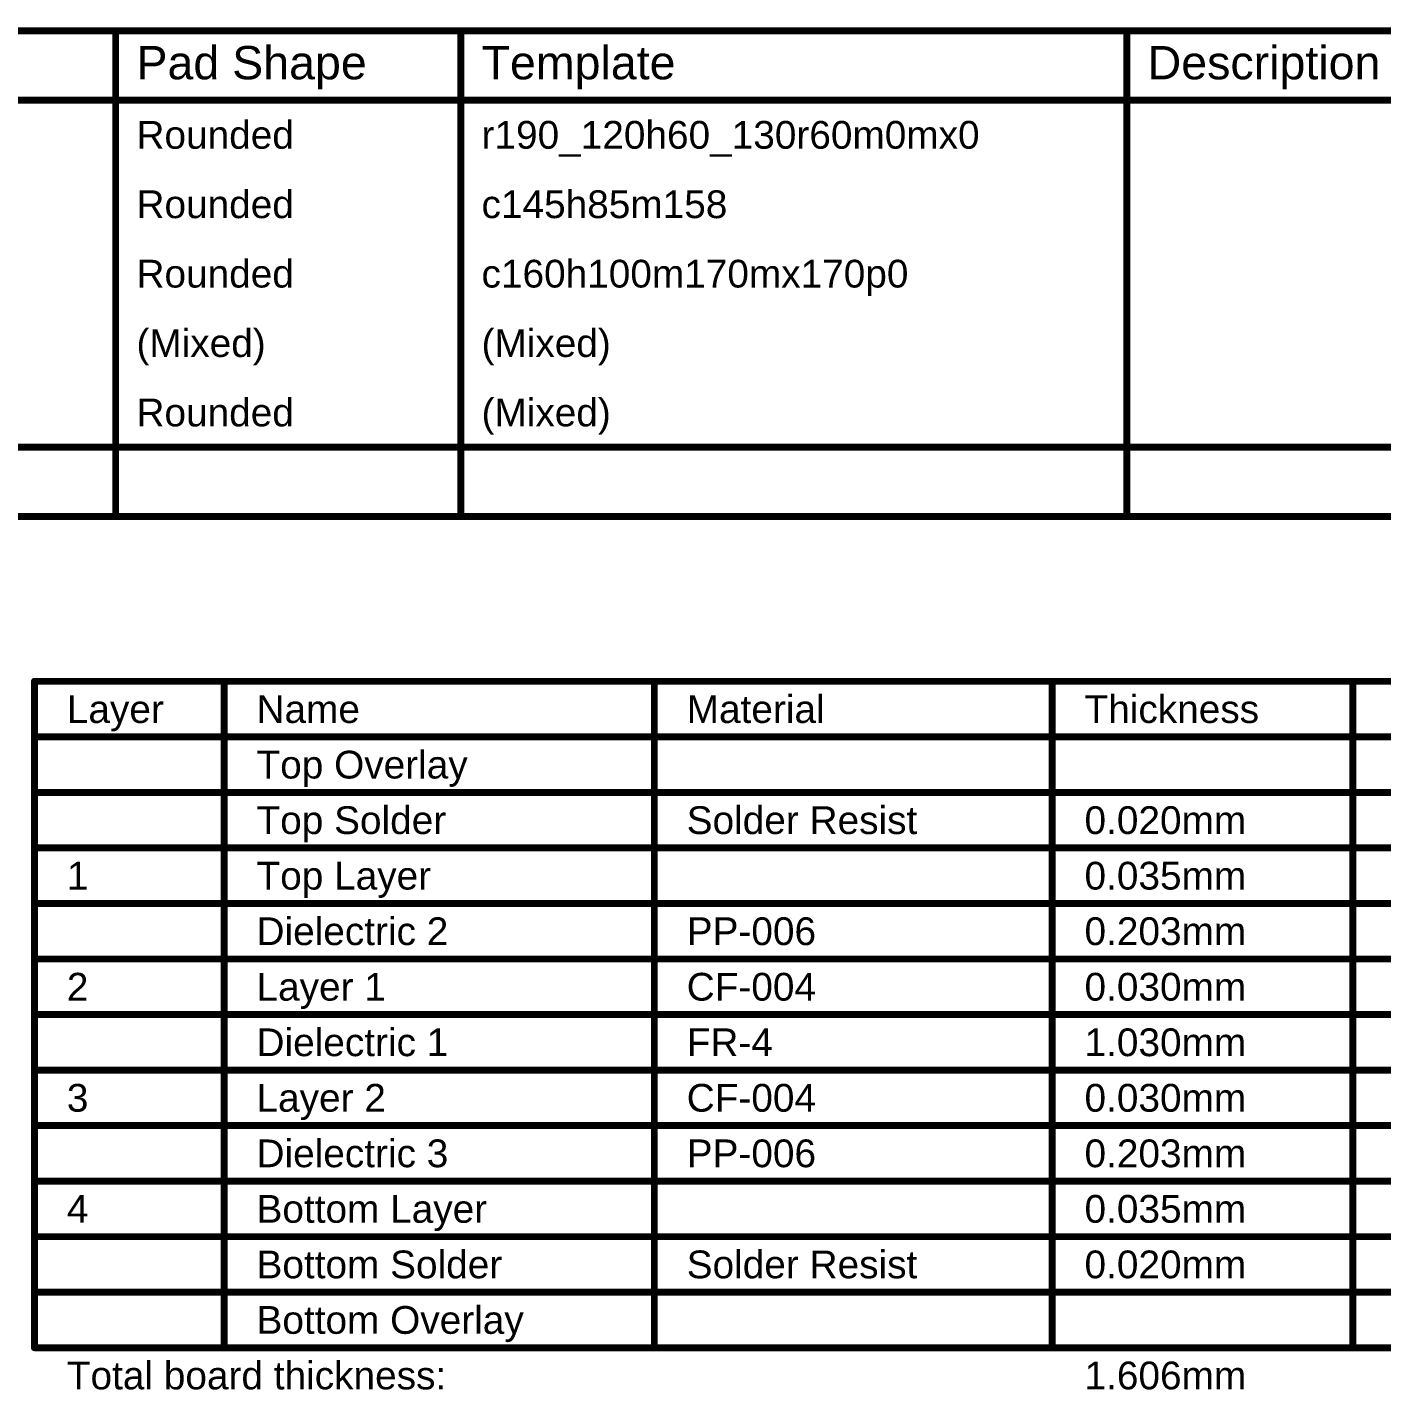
# Model space of a CAD drawing. Header units: inches. Extents: x -3 to 289, y -11 to 89.
# Drawn here: x 137.7 to 212.1, y 13.7 to 88.5 of the extents above; entities that cross this region are included whole.
import ezdxf

# ---------------------------------------------------------------- set-up
doc = ezdxf.new("R2010")
doc.units = ezdxf.units.IN
doc.layers.add('Drill Drawing', color=1, linetype='Continuous')
doc.layers.add('Fabrication', color=76, linetype='Continuous')
doc.styles.add('Arial', font='', dxfattribs={"height": 0.2})
doc.styles.get('Arial').set_extended_font_data('Arial')

msp = doc.modelspace()

# ---------------------------------------------------------------- linework, layer by layer
at = {"layer": 'Drill Drawing'}
for points in [[(0.876, 88.34, 0.381, 0.381, 0), (288.679, 88.34, 0.381, 0.381, 0)], [(142.595, 61.67, 0.381, 0.381, 0), (142.595, 88.34, 0.381, 0.381, 0)], [(161.538, 61.67, 0.381, 0.381, 0), (161.538, 88.34, 0.381, 0.381, 0)], [(198.103, 61.67, 0.381, 0.381, 0), (198.103, 88.34, 0.381, 0.381, 0)], [(0.876, 84.53, 0.381, 0.381, 0), (288.679, 84.53, 0.381, 0.381, 0)], [(0.876, 65.48, 0.381, 0.381, 0), (288.679, 65.48, 0.381, 0.381, 0)], [(0.876, 61.67, 0.381, 0.381, 0), (288.679, 61.67, 0.381, 0.381, 0)]]:
    msp.add_lwpolyline(points, format="xyseb", dxfattribs=at)
for points in [[(142.5, 88.34, 0.191, 0.191, 1), (142.69, 88.34, 0.191, 0.191, 1)], [(161.443, 88.34, 0.191, 0.191, 1), (161.633, 88.34, 0.191, 0.191, 1)], [(198.008, 88.34, 0.191, 0.191, 1), (198.199, 88.34, 0.191, 0.191, 1)], [(142.5, 61.67, 0.191, 0.191, 1), (142.69, 61.67, 0.191, 0.191, 1)], [(161.443, 61.67, 0.191, 0.191, 1), (161.633, 61.67, 0.191, 0.191, 1)], [(198.008, 61.67, 0.191, 0.191, 1), (198.199, 61.67, 0.191, 0.191, 1)]]:
    msp.add_lwpolyline(points, format="xyseb", close=True, dxfattribs=at)
at = {"layer": 'Fabrication'}
for points in [[(138.138, 16.053, 0.381, 0.381, 0), (138.138, 52.629, 0.381, 0.381, 0)], [(138.138, 52.629, 0.381, 0.381, 0), (253.424, 52.629, 0.381, 0.381, 0)], [(148.55, 16.053, 0.381, 0.381, 0), (148.55, 52.629, 0.381, 0.381, 0)], [(172.165, 16.053, 0.381, 0.381, 0), (172.165, 52.629, 0.381, 0.381, 0)], [(194.003, 16.053, 0.381, 0.381, 0), (194.003, 52.629, 0.381, 0.381, 0)], [(210.509, 16.053, 0.381, 0.381, 0), (210.509, 52.629, 0.381, 0.381, 0)], [(138.138, 49.581, 0.381, 0.381, 0), (253.424, 49.581, 0.381, 0.381, 0)], [(138.138, 46.533, 0.381, 0.381, 0), (148.55, 46.533, 0.381, 0.381, 0)], [(148.55, 46.533, 0.381, 0.381, 0), (172.165, 46.533, 0.381, 0.381, 0)], [(172.165, 46.533, 0.381, 0.381, 0), (194.003, 46.533, 0.381, 0.381, 0)], [(194.003, 46.533, 0.381, 0.381, 0), (210.509, 46.533, 0.381, 0.381, 0)], [(210.509, 46.533, 0.381, 0.381, 0), (224.984, 46.533, 0.381, 0.381, 0)], [(138.138, 43.485, 0.381, 0.381, 0), (148.55, 43.485, 0.381, 0.381, 0)], [(148.55, 43.485, 0.381, 0.381, 0), (172.165, 43.485, 0.381, 0.381, 0)], [(172.165, 43.485, 0.381, 0.381, 0), (194.003, 43.485, 0.381, 0.381, 0)], [(194.003, 43.485, 0.381, 0.381, 0), (210.509, 43.485, 0.381, 0.381, 0)], [(210.509, 43.485, 0.381, 0.381, 0), (224.984, 43.485, 0.381, 0.381, 0)], [(138.138, 40.437, 0.381, 0.381, 0), (148.55, 40.437, 0.381, 0.381, 0)], [(148.55, 40.437, 0.381, 0.381, 0), (172.165, 40.437, 0.381, 0.381, 0)], [(172.165, 40.437, 0.381, 0.381, 0), (194.003, 40.437, 0.381, 0.381, 0)], [(194.003, 40.437, 0.381, 0.381, 0), (210.509, 40.437, 0.381, 0.381, 0)], [(210.509, 40.437, 0.381, 0.381, 0), (224.984, 40.437, 0.381, 0.381, 0)], [(138.138, 37.389, 0.381, 0.381, 0), (148.55, 37.389, 0.381, 0.381, 0)], [(148.55, 37.389, 0.381, 0.381, 0), (172.165, 37.389, 0.381, 0.381, 0)], [(172.165, 37.389, 0.381, 0.381, 0), (194.003, 37.389, 0.381, 0.381, 0)], [(194.003, 37.389, 0.381, 0.381, 0), (210.509, 37.389, 0.381, 0.381, 0)], [(210.509, 37.389, 0.381, 0.381, 0), (224.984, 37.389, 0.381, 0.381, 0)], [(138.138, 34.341, 0.381, 0.381, 0), (148.55, 34.341, 0.381, 0.381, 0)], [(148.55, 34.341, 0.381, 0.381, 0), (172.165, 34.341, 0.381, 0.381, 0)], [(172.165, 34.341, 0.381, 0.381, 0), (194.003, 34.341, 0.381, 0.381, 0)], [(194.003, 34.341, 0.381, 0.381, 0), (210.509, 34.341, 0.381, 0.381, 0)], [(210.509, 34.341, 0.381, 0.381, 0), (224.984, 34.341, 0.381, 0.381, 0)], [(138.138, 31.293, 0.381, 0.381, 0), (148.55, 31.293, 0.381, 0.381, 0)], [(148.55, 31.293, 0.381, 0.381, 0), (172.165, 31.293, 0.381, 0.381, 0)], [(172.165, 31.293, 0.381, 0.381, 0), (194.003, 31.293, 0.381, 0.381, 0)], [(194.003, 31.293, 0.381, 0.381, 0), (210.509, 31.293, 0.381, 0.381, 0)], [(210.509, 31.293, 0.381, 0.381, 0), (224.984, 31.293, 0.381, 0.381, 0)], [(138.138, 28.245, 0.381, 0.381, 0), (148.55, 28.245, 0.381, 0.381, 0)], [(148.55, 28.245, 0.381, 0.381, 0), (172.165, 28.245, 0.381, 0.381, 0)], [(172.165, 28.245, 0.381, 0.381, 0), (194.003, 28.245, 0.381, 0.381, 0)], [(194.003, 28.245, 0.381, 0.381, 0), (210.509, 28.245, 0.381, 0.381, 0)], [(210.509, 28.245, 0.381, 0.381, 0), (224.984, 28.245, 0.381, 0.381, 0)], [(138.138, 25.197, 0.381, 0.381, 0), (148.55, 25.197, 0.381, 0.381, 0)], [(148.55, 25.197, 0.381, 0.381, 0), (172.165, 25.197, 0.381, 0.381, 0)], [(172.165, 25.197, 0.381, 0.381, 0), (194.003, 25.197, 0.381, 0.381, 0)], [(194.003, 25.197, 0.381, 0.381, 0), (210.509, 25.197, 0.381, 0.381, 0)], [(210.509, 25.197, 0.381, 0.381, 0), (224.984, 25.197, 0.381, 0.381, 0)], [(138.138, 22.149, 0.381, 0.381, 0), (148.55, 22.149, 0.381, 0.381, 0)], [(148.55, 22.149, 0.381, 0.381, 0), (172.165, 22.149, 0.381, 0.381, 0)], [(172.165, 22.149, 0.381, 0.381, 0), (194.003, 22.149, 0.381, 0.381, 0)], [(194.003, 22.149, 0.381, 0.381, 0), (210.509, 22.149, 0.381, 0.381, 0)], [(210.509, 22.149, 0.381, 0.381, 0), (224.984, 22.149, 0.381, 0.381, 0)], [(138.138, 19.101, 0.381, 0.381, 0), (148.55, 19.101, 0.381, 0.381, 0)], [(148.55, 19.101, 0.381, 0.381, 0), (172.165, 19.101, 0.381, 0.381, 0)], [(172.165, 19.101, 0.381, 0.381, 0), (194.003, 19.101, 0.381, 0.381, 0)], [(194.003, 19.101, 0.381, 0.381, 0), (210.509, 19.101, 0.381, 0.381, 0)], [(210.509, 19.101, 0.381, 0.381, 0), (224.984, 19.101, 0.381, 0.381, 0)], [(138.138, 16.053, 0.381, 0.381, 0), (148.55, 16.053, 0.381, 0.381, 0)], [(148.55, 16.053, 0.381, 0.381, 0), (172.165, 16.053, 0.381, 0.381, 0)], [(172.165, 16.053, 0.381, 0.381, 0), (194.003, 16.053, 0.381, 0.381, 0)], [(194.003, 16.053, 0.381, 0.381, 0), (210.509, 16.053, 0.381, 0.381, 0)], [(210.509, 16.053, 0.381, 0.381, 0), (224.984, 16.053, 0.381, 0.381, 0)]]:
    msp.add_lwpolyline(points, format="xyseb", dxfattribs=at)
for points in [[(138.043, 52.629, 0.191, 0.191, 1), (138.233, 52.629, 0.191, 0.191, 1)], [(138.043, 52.629, 0.191, 0.191, 1), (138.233, 52.629, 0.191, 0.191, 1)], [(148.454, 52.629, 0.191, 0.191, 1), (148.645, 52.629, 0.191, 0.191, 1)], [(172.07, 52.629, 0.191, 0.191, 1), (172.26, 52.629, 0.191, 0.191, 1)], [(193.908, 52.629, 0.191, 0.191, 1), (194.099, 52.629, 0.191, 0.191, 1)], [(210.414, 52.629, 0.191, 0.191, 1), (210.604, 52.629, 0.191, 0.191, 1)], [(138.043, 49.581, 0.191, 0.191, 1), (138.233, 49.581, 0.191, 0.191, 1)], [(138.043, 46.533, 0.191, 0.191, 1), (138.233, 46.533, 0.191, 0.191, 1)], [(148.454, 46.533, 0.191, 0.191, 1), (148.645, 46.533, 0.191, 0.191, 1)], [(148.454, 46.533, 0.191, 0.191, 1), (148.645, 46.533, 0.191, 0.191, 1)], [(172.07, 46.533, 0.191, 0.191, 1), (172.26, 46.533, 0.191, 0.191, 1)], [(172.07, 46.533, 0.191, 0.191, 1), (172.26, 46.533, 0.191, 0.191, 1)], [(193.908, 46.533, 0.191, 0.191, 1), (194.099, 46.533, 0.191, 0.191, 1)], [(193.908, 46.533, 0.191, 0.191, 1), (194.099, 46.533, 0.191, 0.191, 1)], [(210.414, 46.533, 0.191, 0.191, 1), (210.604, 46.533, 0.191, 0.191, 1)], [(210.414, 46.533, 0.191, 0.191, 1), (210.604, 46.533, 0.191, 0.191, 1)], [(138.043, 43.485, 0.191, 0.191, 1), (138.233, 43.485, 0.191, 0.191, 1)], [(148.454, 43.485, 0.191, 0.191, 1), (148.645, 43.485, 0.191, 0.191, 1)], [(148.454, 43.485, 0.191, 0.191, 1), (148.645, 43.485, 0.191, 0.191, 1)], [(172.07, 43.485, 0.191, 0.191, 1), (172.26, 43.485, 0.191, 0.191, 1)], [(172.07, 43.485, 0.191, 0.191, 1), (172.26, 43.485, 0.191, 0.191, 1)], [(193.908, 43.485, 0.191, 0.191, 1), (194.099, 43.485, 0.191, 0.191, 1)], [(193.908, 43.485, 0.191, 0.191, 1), (194.099, 43.485, 0.191, 0.191, 1)], [(210.414, 43.485, 0.191, 0.191, 1), (210.604, 43.485, 0.191, 0.191, 1)], [(210.414, 43.485, 0.191, 0.191, 1), (210.604, 43.485, 0.191, 0.191, 1)], [(138.043, 40.437, 0.191, 0.191, 1), (138.233, 40.437, 0.191, 0.191, 1)], [(148.454, 40.437, 0.191, 0.191, 1), (148.645, 40.437, 0.191, 0.191, 1)], [(148.454, 40.437, 0.191, 0.191, 1), (148.645, 40.437, 0.191, 0.191, 1)], [(172.07, 40.437, 0.191, 0.191, 1), (172.26, 40.437, 0.191, 0.191, 1)], [(172.07, 40.437, 0.191, 0.191, 1), (172.26, 40.437, 0.191, 0.191, 1)], [(193.908, 40.437, 0.191, 0.191, 1), (194.099, 40.437, 0.191, 0.191, 1)], [(193.908, 40.437, 0.191, 0.191, 1), (194.099, 40.437, 0.191, 0.191, 1)], [(210.414, 40.437, 0.191, 0.191, 1), (210.604, 40.437, 0.191, 0.191, 1)], [(210.414, 40.437, 0.191, 0.191, 1), (210.604, 40.437, 0.191, 0.191, 1)], [(138.043, 37.389, 0.191, 0.191, 1), (138.233, 37.389, 0.191, 0.191, 1)], [(148.454, 37.389, 0.191, 0.191, 1), (148.645, 37.389, 0.191, 0.191, 1)], [(148.454, 37.389, 0.191, 0.191, 1), (148.645, 37.389, 0.191, 0.191, 1)], [(172.07, 37.389, 0.191, 0.191, 1), (172.26, 37.389, 0.191, 0.191, 1)], [(172.07, 37.389, 0.191, 0.191, 1), (172.26, 37.389, 0.191, 0.191, 1)], [(193.908, 37.389, 0.191, 0.191, 1), (194.099, 37.389, 0.191, 0.191, 1)], [(193.908, 37.389, 0.191, 0.191, 1), (194.099, 37.389, 0.191, 0.191, 1)], [(210.414, 37.389, 0.191, 0.191, 1), (210.604, 37.389, 0.191, 0.191, 1)], [(210.414, 37.389, 0.191, 0.191, 1), (210.604, 37.389, 0.191, 0.191, 1)], [(138.043, 34.341, 0.191, 0.191, 1), (138.233, 34.341, 0.191, 0.191, 1)], [(148.454, 34.341, 0.191, 0.191, 1), (148.645, 34.341, 0.191, 0.191, 1)], [(148.454, 34.341, 0.191, 0.191, 1), (148.645, 34.341, 0.191, 0.191, 1)], [(172.07, 34.341, 0.191, 0.191, 1), (172.26, 34.341, 0.191, 0.191, 1)], [(172.07, 34.341, 0.191, 0.191, 1), (172.26, 34.341, 0.191, 0.191, 1)], [(193.908, 34.341, 0.191, 0.191, 1), (194.099, 34.341, 0.191, 0.191, 1)], [(193.908, 34.341, 0.191, 0.191, 1), (194.099, 34.341, 0.191, 0.191, 1)], [(210.414, 34.341, 0.191, 0.191, 1), (210.604, 34.341, 0.191, 0.191, 1)], [(210.414, 34.341, 0.191, 0.191, 1), (210.604, 34.341, 0.191, 0.191, 1)], [(138.043, 31.293, 0.191, 0.191, 1), (138.233, 31.293, 0.191, 0.191, 1)], [(148.454, 31.293, 0.191, 0.191, 1), (148.645, 31.293, 0.191, 0.191, 1)], [(148.454, 31.293, 0.191, 0.191, 1), (148.645, 31.293, 0.191, 0.191, 1)], [(172.07, 31.293, 0.191, 0.191, 1), (172.26, 31.293, 0.191, 0.191, 1)], [(172.07, 31.293, 0.191, 0.191, 1), (172.26, 31.293, 0.191, 0.191, 1)], [(193.908, 31.293, 0.191, 0.191, 1), (194.099, 31.293, 0.191, 0.191, 1)], [(193.908, 31.293, 0.191, 0.191, 1), (194.099, 31.293, 0.191, 0.191, 1)], [(210.414, 31.293, 0.191, 0.191, 1), (210.604, 31.293, 0.191, 0.191, 1)], [(210.414, 31.293, 0.191, 0.191, 1), (210.604, 31.293, 0.191, 0.191, 1)], [(138.043, 28.245, 0.191, 0.191, 1), (138.233, 28.245, 0.191, 0.191, 1)], [(148.454, 28.245, 0.191, 0.191, 1), (148.645, 28.245, 0.191, 0.191, 1)], [(148.454, 28.245, 0.191, 0.191, 1), (148.645, 28.245, 0.191, 0.191, 1)], [(172.07, 28.245, 0.191, 0.191, 1), (172.26, 28.245, 0.191, 0.191, 1)], [(172.07, 28.245, 0.191, 0.191, 1), (172.26, 28.245, 0.191, 0.191, 1)], [(193.908, 28.245, 0.191, 0.191, 1), (194.099, 28.245, 0.191, 0.191, 1)], [(193.908, 28.245, 0.191, 0.191, 1), (194.099, 28.245, 0.191, 0.191, 1)], [(210.414, 28.245, 0.191, 0.191, 1), (210.604, 28.245, 0.191, 0.191, 1)], [(210.414, 28.245, 0.191, 0.191, 1), (210.604, 28.245, 0.191, 0.191, 1)], [(138.043, 25.197, 0.191, 0.191, 1), (138.233, 25.197, 0.191, 0.191, 1)], [(148.454, 25.197, 0.191, 0.191, 1), (148.645, 25.197, 0.191, 0.191, 1)], [(148.454, 25.197, 0.191, 0.191, 1), (148.645, 25.197, 0.191, 0.191, 1)], [(172.07, 25.197, 0.191, 0.191, 1), (172.26, 25.197, 0.191, 0.191, 1)], [(172.07, 25.197, 0.191, 0.191, 1), (172.26, 25.197, 0.191, 0.191, 1)], [(193.908, 25.197, 0.191, 0.191, 1), (194.099, 25.197, 0.191, 0.191, 1)], [(193.908, 25.197, 0.191, 0.191, 1), (194.099, 25.197, 0.191, 0.191, 1)], [(210.414, 25.197, 0.191, 0.191, 1), (210.604, 25.197, 0.191, 0.191, 1)], [(210.414, 25.197, 0.191, 0.191, 1), (210.604, 25.197, 0.191, 0.191, 1)], [(138.043, 22.149, 0.191, 0.191, 1), (138.233, 22.149, 0.191, 0.191, 1)], [(148.454, 22.149, 0.191, 0.191, 1), (148.645, 22.149, 0.191, 0.191, 1)], [(148.454, 22.149, 0.191, 0.191, 1), (148.645, 22.149, 0.191, 0.191, 1)], [(172.07, 22.149, 0.191, 0.191, 1), (172.26, 22.149, 0.191, 0.191, 1)], [(172.07, 22.149, 0.191, 0.191, 1), (172.26, 22.149, 0.191, 0.191, 1)], [(193.908, 22.149, 0.191, 0.191, 1), (194.099, 22.149, 0.191, 0.191, 1)], [(193.908, 22.149, 0.191, 0.191, 1), (194.099, 22.149, 0.191, 0.191, 1)], [(210.414, 22.149, 0.191, 0.191, 1), (210.604, 22.149, 0.191, 0.191, 1)], [(210.414, 22.149, 0.191, 0.191, 1), (210.604, 22.149, 0.191, 0.191, 1)], [(138.043, 19.101, 0.191, 0.191, 1), (138.233, 19.101, 0.191, 0.191, 1)], [(148.454, 19.101, 0.191, 0.191, 1), (148.645, 19.101, 0.191, 0.191, 1)], [(148.454, 19.101, 0.191, 0.191, 1), (148.645, 19.101, 0.191, 0.191, 1)], [(172.07, 19.101, 0.191, 0.191, 1), (172.26, 19.101, 0.191, 0.191, 1)], [(172.07, 19.101, 0.191, 0.191, 1), (172.26, 19.101, 0.191, 0.191, 1)], [(193.908, 19.101, 0.191, 0.191, 1), (194.099, 19.101, 0.191, 0.191, 1)], [(193.908, 19.101, 0.191, 0.191, 1), (194.099, 19.101, 0.191, 0.191, 1)], [(210.414, 19.101, 0.191, 0.191, 1), (210.604, 19.101, 0.191, 0.191, 1)], [(210.414, 19.101, 0.191, 0.191, 1), (210.604, 19.101, 0.191, 0.191, 1)], [(138.043, 16.053, 0.191, 0.191, 1), (138.233, 16.053, 0.191, 0.191, 1)], [(138.043, 16.053, 0.191, 0.191, 1), (138.233, 16.053, 0.191, 0.191, 1)], [(148.454, 16.053, 0.191, 0.191, 1), (148.645, 16.053, 0.191, 0.191, 1)], [(148.454, 16.053, 0.191, 0.191, 1), (148.645, 16.053, 0.191, 0.191, 1)], [(148.454, 16.053, 0.191, 0.191, 1), (148.645, 16.053, 0.191, 0.191, 1)], [(172.07, 16.053, 0.191, 0.191, 1), (172.26, 16.053, 0.191, 0.191, 1)], [(172.07, 16.053, 0.191, 0.191, 1), (172.26, 16.053, 0.191, 0.191, 1)], [(172.07, 16.053, 0.191, 0.191, 1), (172.26, 16.053, 0.191, 0.191, 1)], [(193.908, 16.053, 0.191, 0.191, 1), (194.099, 16.053, 0.191, 0.191, 1)], [(193.908, 16.053, 0.191, 0.191, 1), (194.099, 16.053, 0.191, 0.191, 1)], [(193.908, 16.053, 0.191, 0.191, 1), (194.099, 16.053, 0.191, 0.191, 1)], [(210.414, 16.053, 0.191, 0.191, 1), (210.604, 16.053, 0.191, 0.191, 1)], [(210.414, 16.053, 0.191, 0.191, 1), (210.604, 16.053, 0.191, 0.191, 1)], [(210.414, 16.053, 0.191, 0.191, 1), (210.604, 16.053, 0.191, 0.191, 1)]]:
    msp.add_lwpolyline(points, format="xyseb", close=True, dxfattribs=at)

# ---------------------------------------------------------------- texts
at = {"layer": 'Drill Drawing', "style": 'Arial'}
for s, height, p in [('Pad Shape', 1.8288, (143.738, 85.673)), ('Template', 1.8288, (162.681, 85.673)), ('Description', 1.8288, (199.246, 85.673)), ('Rounded', 1.524, (143.738, 81.863)), ('r190_120h60_130r60m0mx0', 1.524, (162.681, 81.863)), ('Rounded', 1.524, (143.738, 78.053)), ('c145h85m158', 1.524, (162.681, 78.053)), ('Rounded', 1.524, (143.738, 74.243)), ('c160h100m170mx170p0', 1.524, (162.681, 74.243)), ('(Mixed)', 1.524, (143.738, 70.433)), ('(Mixed)', 1.524, (162.681, 70.433)), ('Rounded', 1.524, (143.738, 66.623)), ('(Mixed)', 1.524, (162.681, 66.623))]:
    msp.add_text(s, height=height, dxfattribs=at).set_placement(p)
at = {"layer": 'Fabrication', "style": 'Arial'}
for s, p in [('Layer', (139.916, 50.343)), ('Name', (150.328, 50.343)), ('Material', (173.943, 50.343)), ('Thickness', (195.781, 50.343)), ('Top Overlay', (150.328, 47.295)), ('Top Solder', (150.328, 44.247)), ('Solder Resist', (173.943, 44.247)), ('0.020mm', (195.781, 44.247)), ('1', (139.916, 41.199)), ('Top Layer', (150.328, 41.199)), ('0.035mm', (195.781, 41.199)), ('Dielectric 2', (150.328, 38.151)), ('PP-006', (173.943, 38.151)), ('0.203mm', (195.781, 38.151)), ('2', (139.916, 35.103)), ('CF-004', (173.943, 35.103)), ('0.030mm', (195.781, 35.103)), ('Layer 1', (150.328, 35.103)), ('Dielectric 1', (150.328, 32.055)), ('FR-4', (173.943, 32.055)), ('1.030mm', (195.781, 32.055)), ('3', (139.916, 29.007)), ('Layer 2', (150.328, 29.007)), ('CF-004', (173.943, 29.007)), ('0.030mm', (195.781, 29.007)), ('Dielectric 3', (150.328, 25.959)), ('PP-006', (173.943, 25.959)), ('0.203mm', (195.781, 25.959)), ('4', (139.916, 22.911)), ('Bottom Layer', (150.328, 22.911)), ('0.035mm', (195.781, 22.911)), ('Bottom Solder', (150.328, 19.863)), ('Solder Resist', (173.943, 19.863)), ('0.020mm', (195.781, 19.863)), ('Bottom Overlay', (150.328, 16.815)), ('Total board thickness:', (139.916, 13.767)), ('1.606mm', (195.781, 13.767))]:
    msp.add_text(s, height=1.524, dxfattribs=at).set_placement(p)

doc.saveas('drawing.dxf')
